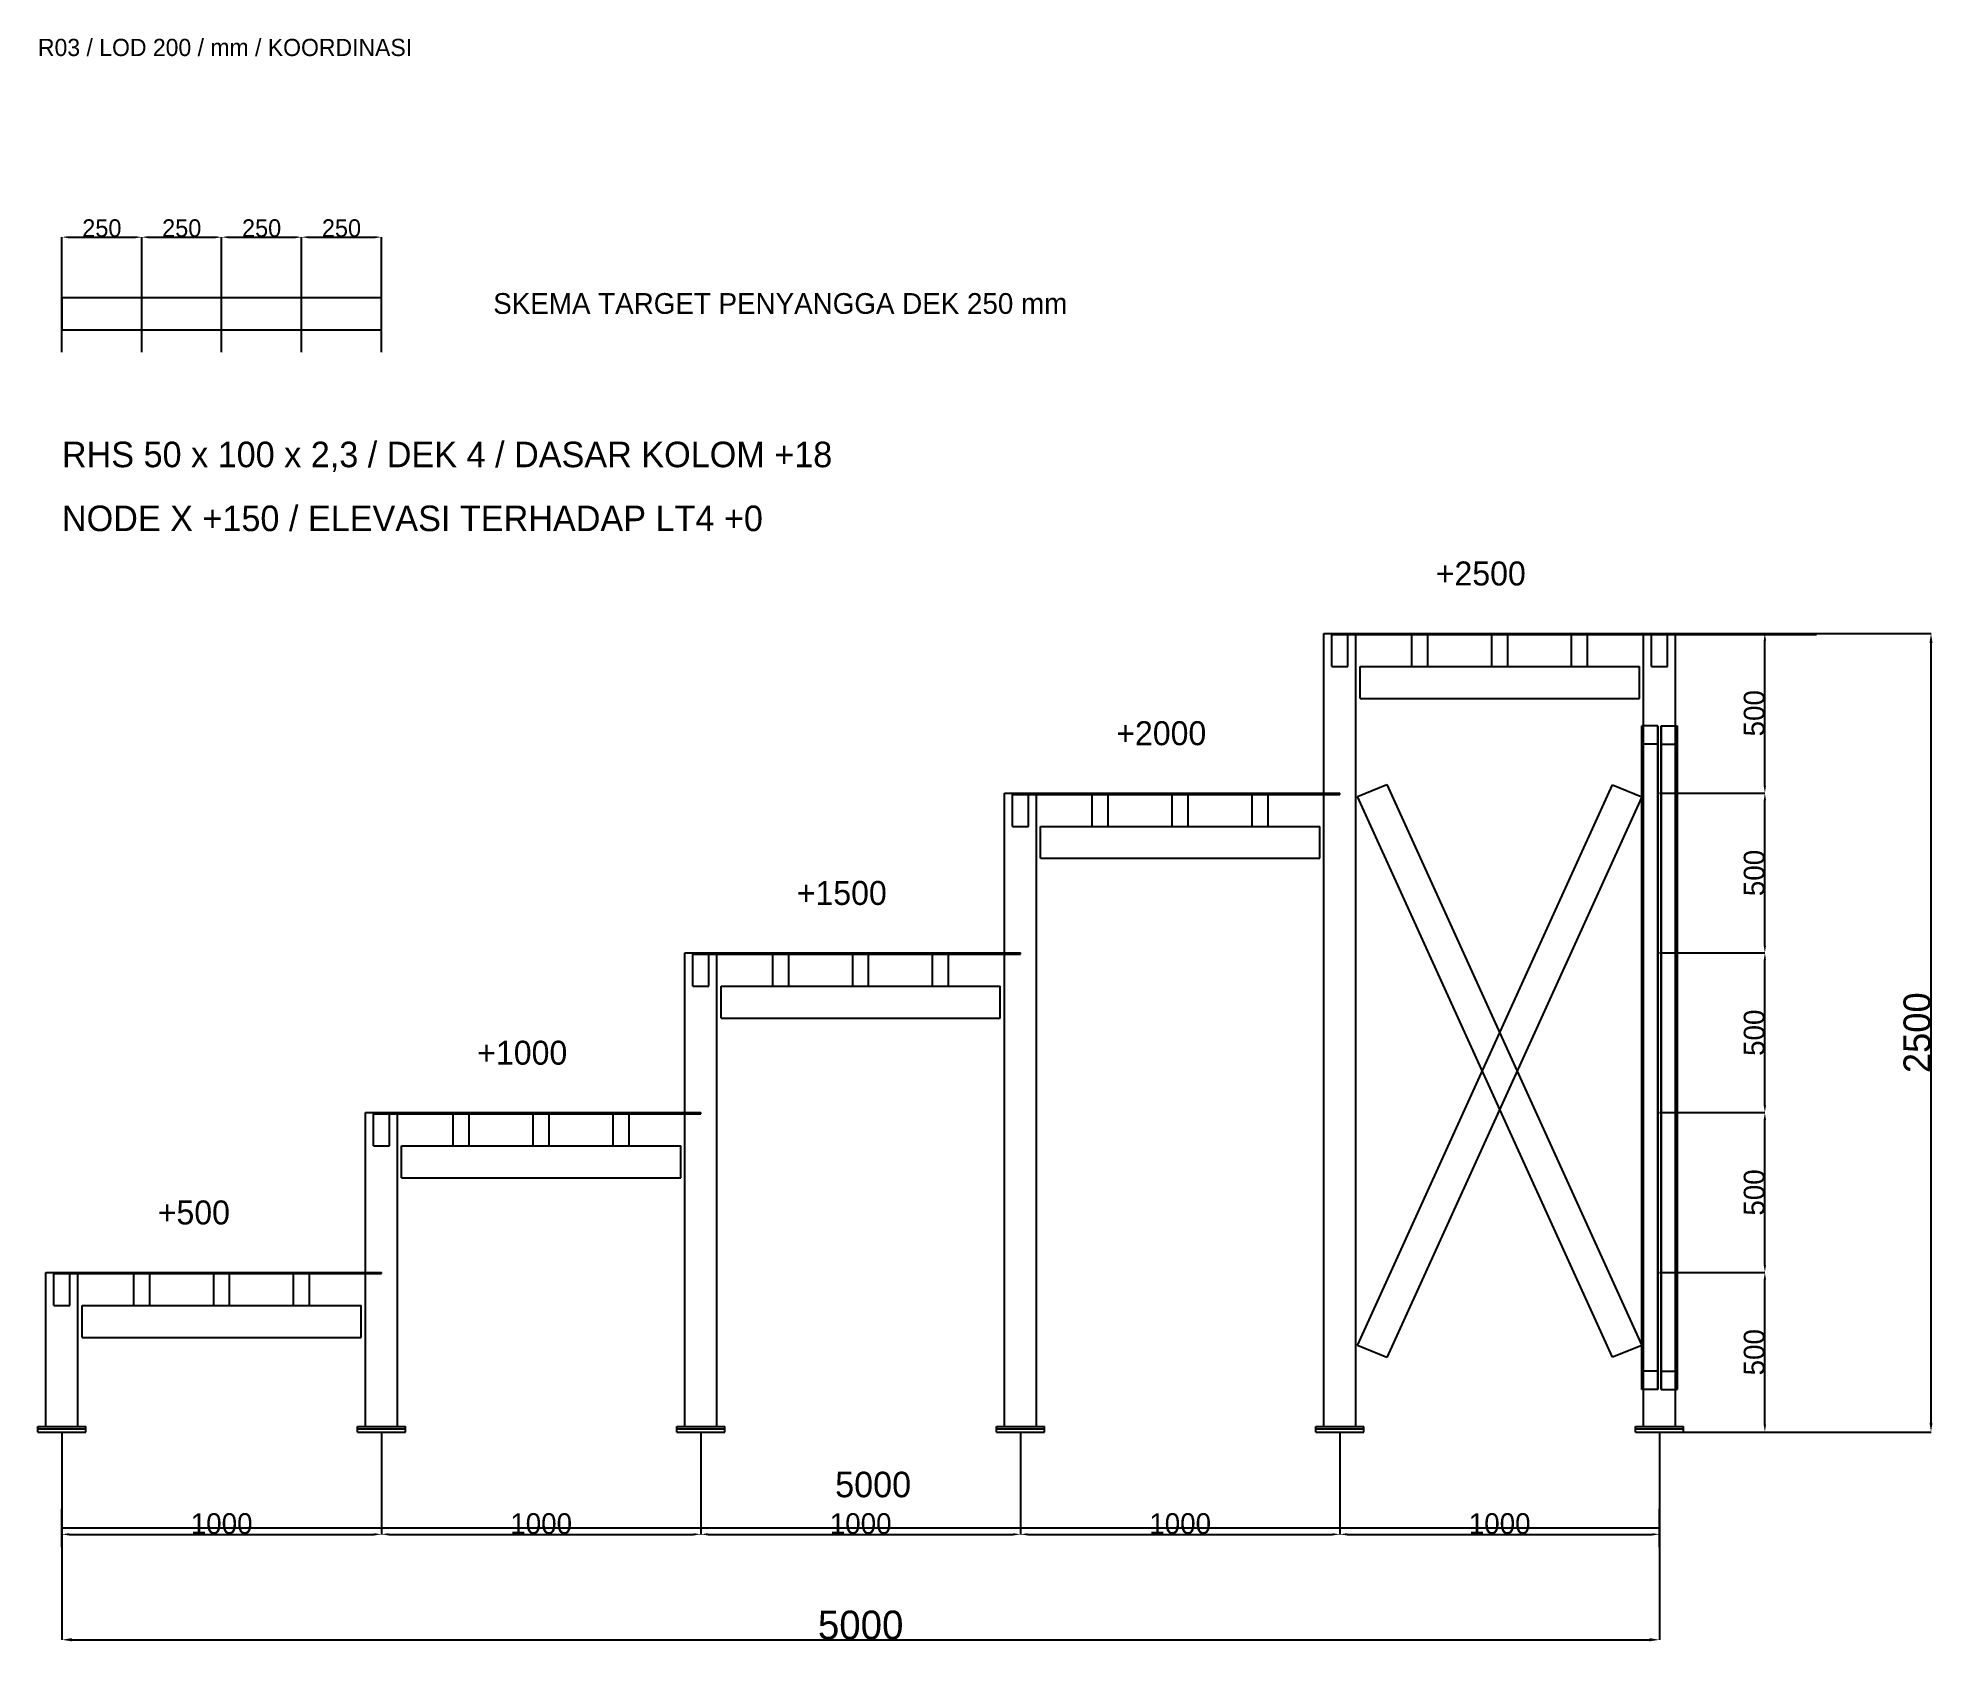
# Model space of a CAD drawing. Header units: millimetres. Extents: x -75 to 5863, y -663 to 4364.
import ezdxf

# ---------------------------------------------------------------- set-up
doc = ezdxf.new("R2010")
doc.units = ezdxf.units.MM
for name, color, linetype, true_color in [('balok', 7, 'Continuous', 0x333333), ('baseplate', 7, 'Continuous', 0x555555), ('bracing', 7, 'Continuous', 0x111111), ('dek', 7, 'Continuous', 0x444444), ('detail', 7, 'Continuous', 0x303030), ('dim', 7, 'Continuous', 0x222222), ('kolom', 7, 'Continuous', 0x111111), ('stiffener', 7, 'Continuous', 0x666666)]:
    doc.layers.add(name, color=color, linetype=linetype, true_color=true_color)
doc.dimstyles.get("Standard").update_dxf_attribs({"dimtxt": 2.5, "dimasz": 2.5, "dimexe": 1.25, "dimexo": 0.625, "dimtad": 1, "dimcen": 2.5, "dimazin": 3, "dimtfac": 1, "dimtmove": 0, "dimatfit": 3})

# ---------------------------------------------------------------- blocks, each defined once
blk = doc.blocks.new('_CLOSEDFILLED')
at = {"color": 0, "linetype": 'BYBLOCK'}
blk.add_solid([(-1, 0.16), (0, 0), (-1, -0.16)], dxfattribs=at)
blk = doc.blocks.new('*D1')
for p, q in [((0, 0), (0, -650)), ((5000, 0), (5000, -650)), ((31.5, -650), (4968.5, -650))]:
    blk.add_line(p, q)
at = {"layer": 'Defpoints'}
for p in [(0, 0), (5000, 0), (0, -650)]:
    blk.add_point(p, dxfattribs=at)
at = {"layer": 'dim', "xscale": 31.499999999999996, "yscale": 31.499999999999996, "rotation": 180}
blk.add_blockref('_CLOSEDFILLED', (0, -650), dxfattribs=at)
at = {"layer": 'dim', "xscale": 31.499999999999996, "yscale": 31.499999999999996}
blk.add_blockref('_CLOSEDFILLED', (5000, -650), dxfattribs=at)
at = {"layer": 'dim', "insert": (2500, -604.375), "char_height": 90, "attachment_point": 5}
blk.add_mtext('5000', dxfattribs=at)
blk = doc.blocks.new('*D2')
for p, q in [((0, 0), (0, -320)), ((1000, 0), (1000, -320)), ((22.75, -320), (977.25, -320))]:
    blk.add_line(p, q)
at = {"layer": 'Defpoints'}
for p in [(0, 0), (1000, 0), (0, -320)]:
    blk.add_point(p, dxfattribs=at)
at = {"layer": 'dim', "xscale": 22.75, "yscale": 22.75, "rotation": 180}
blk.add_blockref('_CLOSEDFILLED', (0, -320), dxfattribs=at)
at = {"layer": 'dim', "xscale": 22.75, "yscale": 22.75}
blk.add_blockref('_CLOSEDFILLED', (1000, -320), dxfattribs=at)
at = {"layer": 'dim', "insert": (500, -286.875), "char_height": 65, "attachment_point": 5}
blk.add_mtext('1000', dxfattribs=at)
blk = doc.blocks.new('*D3')
for p, q in [((5000, 500), (5330, 500)), ((5330, 22.75), (5330, 477.25)), ((5000, 0), (5330, 0))]:
    blk.add_line(p, q)
at = {"layer": 'Defpoints'}
for p in [(5000, 500), (5000, 0), (5330, 0)]:
    blk.add_point(p, dxfattribs=at)
at = {"layer": 'dim', "xscale": 22.75, "yscale": 22.75}
for p, rotation in [((5330, 500), 90), ((5330, 0), 270)]:
    blk.add_blockref('_CLOSEDFILLED', p, dxfattribs=dict(at, rotation=rotation))
at = {"layer": 'dim', "insert": (5296.875, 250), "char_height": 65, "attachment_point": 5, "rotation": 90}
blk.add_mtext('500', dxfattribs=at)
blk = doc.blocks.new('*D4')
for p, q in [((1000, 0), (1000, -320)), ((2000, 0), (2000, -320)), ((1022.75, -320), (1977.25, -320))]:
    blk.add_line(p, q)
at = {"layer": 'Defpoints'}
for p in [(1000, 0), (2000, 0), (1000, -320)]:
    blk.add_point(p, dxfattribs=at)
at = {"layer": 'dim', "xscale": 22.75, "yscale": 22.75, "rotation": 180}
blk.add_blockref('_CLOSEDFILLED', (1000, -320), dxfattribs=at)
at = {"layer": 'dim', "xscale": 22.75, "yscale": 22.75}
blk.add_blockref('_CLOSEDFILLED', (2000, -320), dxfattribs=at)
at = {"layer": 'dim', "insert": (1500, -286.875), "char_height": 65, "attachment_point": 5}
blk.add_mtext('1000', dxfattribs=at)
blk = doc.blocks.new('*D5')
for p, q in [((5000, 1000), (5330, 1000)), ((5330, 522.75), (5330, 977.25)), ((5000, 500), (5330, 500))]:
    blk.add_line(p, q)
at = {"layer": 'Defpoints'}
for p in [(5000, 1000), (5000, 500), (5330, 500)]:
    blk.add_point(p, dxfattribs=at)
at = {"layer": 'dim', "xscale": 22.75, "yscale": 22.75}
for p, rotation in [((5330, 1000), 90), ((5330, 500), 270)]:
    blk.add_blockref('_CLOSEDFILLED', p, dxfattribs=dict(at, rotation=rotation))
at = {"layer": 'dim', "insert": (5296.875, 750), "char_height": 65, "attachment_point": 5, "rotation": 90}
blk.add_mtext('500', dxfattribs=at)
blk = doc.blocks.new('*D6')
for p, q in [((2000, 0), (2000, -320)), ((3000, 0), (3000, -320)), ((2022.75, -320), (2977.25, -320))]:
    blk.add_line(p, q)
at = {"layer": 'Defpoints'}
for p in [(2000, 0), (3000, 0), (2000, -320)]:
    blk.add_point(p, dxfattribs=at)
at = {"layer": 'dim', "xscale": 22.75, "yscale": 22.75, "rotation": 180}
blk.add_blockref('_CLOSEDFILLED', (2000, -320), dxfattribs=at)
at = {"layer": 'dim', "xscale": 22.75, "yscale": 22.75}
blk.add_blockref('_CLOSEDFILLED', (3000, -320), dxfattribs=at)
at = {"layer": 'dim', "insert": (2500, -286.875), "char_height": 65, "attachment_point": 5}
blk.add_mtext('1000', dxfattribs=at)
blk = doc.blocks.new('*D7')
for p, q in [((5000, 1500), (5330, 1500)), ((5330, 1022.75), (5330, 1477.25)), ((5000, 1000), (5330, 1000))]:
    blk.add_line(p, q)
at = {"layer": 'Defpoints'}
for p in [(5000, 1500), (5000, 1000), (5330, 1000)]:
    blk.add_point(p, dxfattribs=at)
at = {"layer": 'dim', "xscale": 22.75, "yscale": 22.75}
for p, rotation in [((5330, 1500), 90), ((5330, 1000), 270)]:
    blk.add_blockref('_CLOSEDFILLED', p, dxfattribs=dict(at, rotation=rotation))
at = {"layer": 'dim', "insert": (5296.875, 1250), "char_height": 65, "attachment_point": 5, "rotation": 90}
blk.add_mtext('500', dxfattribs=at)
blk = doc.blocks.new('*D8')
for p, q in [((3000, 0), (3000, -320)), ((4000, 0), (4000, -320)), ((3022.75, -320), (3977.25, -320))]:
    blk.add_line(p, q)
at = {"layer": 'Defpoints'}
for p in [(3000, 0), (4000, 0), (3000, -320)]:
    blk.add_point(p, dxfattribs=at)
at = {"layer": 'dim', "xscale": 22.75, "yscale": 22.75, "rotation": 180}
blk.add_blockref('_CLOSEDFILLED', (3000, -320), dxfattribs=at)
at = {"layer": 'dim', "xscale": 22.75, "yscale": 22.75}
blk.add_blockref('_CLOSEDFILLED', (4000, -320), dxfattribs=at)
at = {"layer": 'dim', "insert": (3500, -286.875), "char_height": 65, "attachment_point": 5}
blk.add_mtext('1000', dxfattribs=at)
blk = doc.blocks.new('*D9')
for p, q in [((5000, 2000), (5330, 2000)), ((5330, 1522.75), (5330, 1977.25)), ((5000, 1500), (5330, 1500))]:
    blk.add_line(p, q)
at = {"layer": 'Defpoints'}
for p in [(5000, 2000), (5000, 1500), (5330, 1500)]:
    blk.add_point(p, dxfattribs=at)
at = {"layer": 'dim', "xscale": 22.75, "yscale": 22.75}
for p, rotation in [((5330, 2000), 90), ((5330, 1500), 270)]:
    blk.add_blockref('_CLOSEDFILLED', p, dxfattribs=dict(at, rotation=rotation))
at = {"layer": 'dim', "insert": (5296.875, 1750), "char_height": 65, "attachment_point": 5, "rotation": 90}
blk.add_mtext('500', dxfattribs=at)
blk = doc.blocks.new('*D10')
for p, q in [((4000, 0), (4000, -320)), ((5000, 0), (5000, -320)), ((4022.75, -320), (4977.25, -320))]:
    blk.add_line(p, q)
at = {"layer": 'Defpoints'}
for p in [(4000, 0), (5000, 0), (4000, -320)]:
    blk.add_point(p, dxfattribs=at)
at = {"layer": 'dim', "xscale": 22.75, "yscale": 22.75, "rotation": 180}
blk.add_blockref('_CLOSEDFILLED', (4000, -320), dxfattribs=at)
at = {"layer": 'dim', "xscale": 22.75, "yscale": 22.75}
blk.add_blockref('_CLOSEDFILLED', (5000, -320), dxfattribs=at)
at = {"layer": 'dim', "insert": (4500, -286.875), "char_height": 65, "attachment_point": 5}
blk.add_mtext('1000', dxfattribs=at)
blk = doc.blocks.new('*D11')
for p, q in [((5000, 2500), (5330, 2500)), ((5330, 2022.75), (5330, 2477.25)), ((5000, 2000), (5330, 2000))]:
    blk.add_line(p, q)
at = {"layer": 'Defpoints'}
for p in [(5000, 2500), (5000, 2000), (5330, 2000)]:
    blk.add_point(p, dxfattribs=at)
at = {"layer": 'dim', "xscale": 22.75, "yscale": 22.75}
for p, rotation in [((5330, 2500), 90), ((5330, 2000), 270)]:
    blk.add_blockref('_CLOSEDFILLED', p, dxfattribs=dict(at, rotation=rotation))
at = {"layer": 'dim', "insert": (5296.875, 2250), "char_height": 65, "attachment_point": 5, "rotation": 90}
blk.add_mtext('500', dxfattribs=at)
blk = doc.blocks.new('*D12')
for p, q in [((5000, 2500), (5850, 2500)), ((5850, 29.75), (5850, 2470.25)), ((5000, 0), (5850, 0))]:
    blk.add_line(p, q)
at = {"layer": 'Defpoints'}
for p in [(5000, 2500), (5000, 0), (5850, 0)]:
    blk.add_point(p, dxfattribs=at)
at = {"layer": 'dim', "xscale": 29.749999999999996, "yscale": 29.749999999999996}
for p, rotation in [((5850, 2500), 90), ((5850, 0), 270)]:
    blk.add_blockref('_CLOSEDFILLED', p, dxfattribs=dict(at, rotation=rotation))
at = {"layer": 'dim', "insert": (5806.875, 1250), "char_height": 85, "attachment_point": 5, "rotation": 90}
blk.add_mtext('2500', dxfattribs=at)
blk = doc.blocks.new('*D13')
for p, q in [((0, 3550), (0, 3740)), ((19.25, 3740), (230.75, 3740)), ((250, 3550), (250, 3740))]:
    blk.add_line(p, q)
at = {"layer": 'Defpoints'}
for p in [(0, 3740), (0, 3550), (250, 3550)]:
    blk.add_point(p, dxfattribs=at)
at = {"layer": 'dim', "xscale": 19.25, "yscale": 19.25, "rotation": 180}
blk.add_blockref('_CLOSEDFILLED', (0, 3740), dxfattribs=at)
at = {"layer": 'dim', "xscale": 19.25, "yscale": 19.25}
blk.add_blockref('_CLOSEDFILLED', (250, 3740), dxfattribs=at)
at = {"layer": 'dim', "insert": (125, 3768.125), "char_height": 55, "attachment_point": 5}
blk.add_mtext('250', dxfattribs=at)
blk = doc.blocks.new('*D14')
for p, q in [((250, 3550), (250, 3740)), ((269.25, 3740), (480.75, 3740)), ((500, 3550), (500, 3740))]:
    blk.add_line(p, q)
at = {"layer": 'Defpoints'}
for p in [(250, 3740), (250, 3550), (500, 3550)]:
    blk.add_point(p, dxfattribs=at)
at = {"layer": 'dim', "xscale": 19.25, "yscale": 19.25, "rotation": 180}
blk.add_blockref('_CLOSEDFILLED', (250, 3740), dxfattribs=at)
at = {"layer": 'dim', "xscale": 19.25, "yscale": 19.25}
blk.add_blockref('_CLOSEDFILLED', (500, 3740), dxfattribs=at)
at = {"layer": 'dim', "insert": (375, 3768.125), "char_height": 55, "attachment_point": 5}
blk.add_mtext('250', dxfattribs=at)
blk = doc.blocks.new('*D15')
for p, q in [((500, 3550), (500, 3740)), ((519.25, 3740), (730.75, 3740)), ((750, 3550), (750, 3740))]:
    blk.add_line(p, q)
at = {"layer": 'Defpoints'}
for p in [(500, 3740), (500, 3550), (750, 3550)]:
    blk.add_point(p, dxfattribs=at)
at = {"layer": 'dim', "xscale": 19.25, "yscale": 19.25, "rotation": 180}
blk.add_blockref('_CLOSEDFILLED', (500, 3740), dxfattribs=at)
at = {"layer": 'dim', "xscale": 19.25, "yscale": 19.25}
blk.add_blockref('_CLOSEDFILLED', (750, 3740), dxfattribs=at)
at = {"layer": 'dim', "insert": (625, 3768.125), "char_height": 55, "attachment_point": 5}
blk.add_mtext('250', dxfattribs=at)
blk = doc.blocks.new('*D16')
for p, q in [((750, 3550), (750, 3740)), ((769.25, 3740), (980.75, 3740)), ((1000, 3550), (1000, 3740))]:
    blk.add_line(p, q)
at = {"layer": 'Defpoints'}
for p in [(750, 3740), (750, 3550), (1000, 3550)]:
    blk.add_point(p, dxfattribs=at)
at = {"layer": 'dim', "xscale": 19.25, "yscale": 19.25, "rotation": 180}
blk.add_blockref('_CLOSEDFILLED', (750, 3740), dxfattribs=at)
at = {"layer": 'dim', "xscale": 19.25, "yscale": 19.25}
blk.add_blockref('_CLOSEDFILLED', (1000, 3740), dxfattribs=at)
at = {"layer": 'dim', "insert": (875, 3768.125), "char_height": 55, "attachment_point": 5}
blk.add_mtext('250', dxfattribs=at)

msp = doc.modelspace()

# ---------------------------------------------------------------- linework, layer by layer
at = {"layer": 'balok'}
for p, q in [((3975.01, 2495.99), (4025.01, 2495.99)), ((3975.01, 2395.99), (3975.01, 2495.99)), ((4025.01, 2395.99), (4025.01, 2495.99)), ((4975.12, 2496), (5025.12, 2496)), ((4975.12, 2396), (4975.12, 2496)), ((5025.12, 2396), (5025.12, 2496)), ((3975.01, 2395.99), (4025.01, 2395.99)), ((4975.12, 2396), (5025.12, 2396)), ((2975, 1995.99), (3025, 1995.99)), ((2975, 1895.99), (2975, 1995.99)), ((3025, 1895.99), (3025, 1995.99)), ((2975, 1895.99), (3025, 1895.99)), ((1975.01, 1496), (2025.01, 1496)), ((1975.01, 1396), (1975.01, 1496)), ((2025.01, 1396), (2025.01, 1496)), ((1975.01, 1396), (2025.01, 1396)), ((974.99, 995.98), (1024.99, 995.98)), ((974.99, 895.98), (974.99, 995.98)), ((1024.99, 895.98), (1024.99, 995.98)), ((974.99, 895.98), (1024.99, 895.98)), ((-25, 495.98), (25, 495.98)), ((-25, 395.98), (-25, 495.98)), ((25, 395.98), (25, 495.98)), ((-25, 395.98), (25, 395.98))]:
    msp.add_line(p, q, dxfattribs=at)
at = {"layer": 'baseplate'}
for p, q in [((-75.01, 18), (75.01, 18)), ((-75.01, 10), (-75.01, 18)), ((-75.01, 10), (75.01, 10)), ((-75.01, 0), (-75.01, 10)), ((-75.01, 0), (75.01, 0)), ((75.01, 10), (75.01, 18)), ((75.01, 0), (75.01, 10)), ((924.98, 18), (1075, 18)), ((924.98, 10), (924.98, 18)), ((924.98, 10), (1075, 10)), ((924.98, 0), (924.98, 10)), ((924.98, 0), (1075, 0)), ((1075, 10), (1075, 18)), ((1075, 0), (1075, 10)), ((1925, 18), (2075.02, 18)), ((1925, 10), (1925, 18)), ((1925, 10), (2075.02, 10)), ((1925, 0), (1925, 10)), ((1925, 0), (2075.02, 0)), ((2075.02, 10), (2075.02, 18)), ((2075.02, 0), (2075.02, 10)), ((2924.98, 18), (3075.01, 18)), ((2924.98, 10), (2924.98, 18)), ((2924.98, 10), (3075.01, 10)), ((2924.98, 0), (2924.98, 10)), ((2924.98, 0), (3075.01, 0)), ((3075.01, 10), (3075.01, 18)), ((3075.01, 0), (3075.01, 10)), ((3925, 18), (4075.03, 18)), ((3925, 10), (3925, 18)), ((3925, 10), (4075.03, 10)), ((3925, 0), (3925, 10)), ((3925, 0), (4075.03, 0)), ((4075.03, 10), (4075.03, 18)), ((4075.03, 0), (4075.03, 10)), ((4924.99, 18), (5075.01, 18)), ((4924.99, 10), (4924.99, 18)), ((4924.99, 10), (5075.01, 10)), ((4924.99, 0), (4924.99, 10)), ((4924.99, 0), (5075.01, 0)), ((5075.01, 10), (5075.01, 18)), ((5075.01, 0), (5075.01, 10))]:
    msp.add_line(p, q, dxfattribs=at)
at = {"layer": 'bracing'}
for p, q in [((4945, 191.2), (4945, 2210.36)), ((4945, 2210.36), (4945, 2153.32)), ((4995, 2210.36), (4945, 2210.36)), ((4995, 191.2), (4995, 2210.36)), ((4995, 2210.36), (4995, 2153.32)), ((5005, 191.2), (5005, 2210.36)), ((5005, 2210.36), (5005, 2153.32)), ((5005, 2210.36), (5055, 2210.36)), ((5055, 191.2), (5055, 2210.36)), ((5055, 2210.36), (5055, 2153.32)), ((4945, 2153.32), (4945, 133.21)), ((4995, 2153.32), (4945, 2153.32)), ((4995, 2153.32), (4995, 133.21)), ((5005, 2153.32), (5005, 133.21)), ((5005, 2153.32), (5055, 2153.32)), ((5055, 2153.32), (5055, 133.21)), ((4055.13, 271.12), (4852.84, 2026)), ((4055.25, 1989.25), (4147.16, 2026.43)), ((4147.16, 2026.43), (4944.87, 271.55)), ((4852.84, 2026), (4944.75, 1988.81)), ((4852.96, 234.37), (4055.25, 1989.25)), ((4944.75, 1988.81), (4147.04, 233.94)), ((4147.04, 233.94), (4055.13, 271.12)), ((4944.87, 271.55), (4852.96, 234.37)), ((4945, 133.21), (4945, 191.2)), ((4995, 191.2), (4945, 191.2)), ((4995, 133.21), (4995, 191.2)), ((5005, 133.21), (5005, 191.2)), ((5005, 191.2), (5055, 191.2)), ((5055, 133.21), (5055, 191.2)), ((4995, 133.21), (4945, 133.21)), ((5005, 133.21), (5055, 133.21))]:
    msp.add_line(p, q, dxfattribs=at)
at = {"layer": 'dek'}
for p, q in [((4000.01, 2500), (5000, 2500)), ((4000.01, 2496), (4000.01, 2500)), ((4000.01, 2496), (5000, 2496)), ((5000, 2500), (5492.01, 2500)), ((5000, 2496), (5000, 2500)), ((5000, 2496), (5492.01, 2496)), ((5492.01, 2496), (5492.01, 2500)), ((3000, 2000.01), (4000.01, 2000.01)), ((3000, 1996.01), (3000, 2000.01)), ((3000, 1996.01), (4000.01, 1996.01)), ((4000.01, 1996.01), (4000.01, 2000.01)), ((2000.01, 1500.01), (3000, 1500.01)), ((2000.01, 1496.01), (2000.01, 1500.01)), ((2000.01, 1496.01), (3000, 1496.01)), ((3000, 1496.01), (3000, 1500.01)), ((999.99, 999.99), (1999.98, 999.99)), ((999.99, 995.99), (999.99, 999.99)), ((999.99, 995.99), (1999.98, 995.99)), ((1999.98, 995.99), (1999.98, 999.99)), ((0, 499.99), (999.99, 499.99)), ((0, 495.99), (0, 499.99)), ((0, 495.99), (999.99, 495.99)), ((999.99, 495.99), (999.99, 499.99))]:
    msp.add_line(p, q, dxfattribs=at)
at = {"layer": 'detail'}
for p, q in [((1000, 3550), (0, 3550)), ((0, 3550), (0, 3450)), ((0, 3380), (0, 3550)), ((250, 3380), (250, 3550)), ((500, 3380), (500, 3550)), ((750, 3380), (750, 3550)), ((1000, 3450), (1000, 3550)), ((1000, 3380), (1000, 3550)), ((0, 3450), (1000, 3450))]:
    msp.add_line(p, q, dxfattribs=at)
at = {"layer": 'dim'}
for p, q in [((0, -360), (0, -240)), ((5000, -360), (5000, -240)), ((0, -300), (5000, -300))]:
    msp.add_line(p, q, dxfattribs=at)
at = {"layer": 'kolom'}
for p, q in [((3950.01, 2499.99), (4050.01, 2499.99)), ((3950.01, 18), (3950.01, 2499.99)), ((4050.01, 18), (4050.01, 2499.99)), ((4950, 2499.99), (5050, 2499.99)), ((4950, 18), (4950, 2499.99)), ((5050, 18), (5050, 2499.99)), ((2950, 1999.99), (3050, 1999.99)), ((2950, 18), (2950, 1999.99)), ((3050, 18), (3050, 1999.99)), ((1950.01, 1500), (2050.01, 1500)), ((1950.01, 18), (1950.01, 1500)), ((2050.01, 18), (2050.01, 1500)), ((949.99, 1000.01), (1049.99, 1000.01)), ((949.99, 18), (949.99, 1000.01)), ((1049.99, 18), (1049.99, 1000.01)), ((-50, 500.01), (50, 500.01)), ((-50, 18), (-50, 500.01)), ((50, 18), (50, 500.01)), ((-50, 18), (50, 18)), ((949.99, 18), (1049.99, 18)), ((1950.01, 18), (2050.01, 18)), ((2950, 18), (3050, 18)), ((3950.01, 18), (4050.01, 18)), ((4950, 18), (5050, 18))]:
    msp.add_line(p, q, dxfattribs=at)
at = {"layer": 'stiffener'}
for p, q in [((4225.01, 2495.99), (4275.01, 2495.99)), ((4225.01, 2395.99), (4225.01, 2495.99)), ((4275.01, 2395.99), (4275.01, 2495.99)), ((4475.01, 2495.99), (4525.01, 2495.99)), ((4475.01, 2395.99), (4475.01, 2495.99)), ((4525.01, 2395.99), (4525.01, 2495.99)), ((4725.01, 2495.99), (4775.01, 2495.99)), ((4725.01, 2395.99), (4725.01, 2495.99)), ((4775.01, 2395.99), (4775.01, 2495.99)), ((4063.1, 2396), (4937.1, 2396)), ((4063.1, 2296), (4063.1, 2396)), ((4225.01, 2395.99), (4275.01, 2395.99)), ((4475.01, 2395.99), (4525.01, 2395.99)), ((4725.01, 2395.99), (4775.01, 2395.99)), ((4937.1, 2296), (4937.1, 2396)), ((4063.1, 2296), (4937.1, 2296)), ((3224.99, 1995.99), (3274.99, 1995.99)), ((3224.99, 1895.99), (3224.99, 1995.99)), ((3274.99, 1895.99), (3274.99, 1995.99)), ((3474.99, 1995.99), (3524.99, 1995.99)), ((3474.99, 1895.99), (3474.99, 1995.99)), ((3524.99, 1895.99), (3524.99, 1995.99)), ((3724.99, 1995.99), (3774.99, 1995.99)), ((3724.99, 1895.99), (3724.99, 1995.99)), ((3774.99, 1895.99), (3774.99, 1995.99)), ((3063.05, 1896), (3937.05, 1896)), ((3063.05, 1796), (3063.05, 1896)), ((3224.99, 1895.99), (3274.99, 1895.99)), ((3474.99, 1895.99), (3524.99, 1895.99)), ((3724.99, 1895.99), (3774.99, 1895.99)), ((3937.05, 1796), (3937.05, 1896)), ((3063.05, 1796), (3937.05, 1796)), ((2225, 1495.97), (2275, 1495.97)), ((2225, 1395.97), (2225, 1495.97)), ((2275, 1395.97), (2275, 1495.97)), ((2475, 1495.97), (2525, 1495.97)), ((2475, 1395.97), (2475, 1495.97)), ((2525, 1395.97), (2525, 1495.97)), ((2725, 1495.97), (2775, 1495.97)), ((2725, 1395.97), (2725, 1495.97)), ((2775, 1395.97), (2775, 1495.97)), ((2063, 1396), (2937, 1396)), ((2063, 1296), (2063, 1396)), ((2225, 1395.97), (2275, 1395.97)), ((2475, 1395.97), (2525, 1395.97)), ((2725, 1395.97), (2775, 1395.97)), ((2937, 1296), (2937, 1396)), ((2063, 1296), (2937, 1296)), ((1224.98, 995.98), (1274.98, 995.98)), ((1224.98, 895.98), (1224.98, 995.98)), ((1274.98, 895.98), (1274.98, 995.98)), ((1474.98, 995.98), (1524.98, 995.98)), ((1474.98, 895.98), (1474.98, 995.98)), ((1524.98, 895.98), (1524.98, 995.98)), ((1724.98, 995.98), (1774.98, 995.98)), ((1724.98, 895.98), (1724.98, 995.98)), ((1774.98, 895.98), (1774.98, 995.98)), ((1062.95, 896), (1936.95, 896)), ((1062.95, 796), (1062.95, 896)), ((1224.98, 895.98), (1274.98, 895.98)), ((1474.98, 895.98), (1524.98, 895.98)), ((1724.98, 895.98), (1774.98, 895.98)), ((1936.95, 796), (1936.95, 896)), ((1062.95, 796), (1936.95, 796)), ((225, 495.98), (275, 495.98)), ((225, 395.98), (225, 495.98)), ((275, 395.98), (275, 495.98)), ((475, 495.98), (525, 495.98)), ((475, 395.98), (475, 495.98)), ((525, 395.98), (525, 495.98)), ((725, 495.98), (775, 495.98)), ((725, 395.98), (725, 495.98)), ((775, 395.98), (775, 495.98)), ((62.9, 396), (936.9, 396)), ((62.9, 296), (62.9, 396)), ((225, 395.98), (275, 395.98)), ((475, 395.98), (525, 395.98)), ((725, 395.98), (775, 395.98)), ((936.9, 296), (936.9, 396)), ((62.9, 296), (936.9, 296))]:
    msp.add_line(p, q, dxfattribs=at)

# ---------------------------------------------------------------- texts
at = {"layer": 'dim'}
for s, height, p in [('R03 / LOD 200 / mm / KOORDINASI', 53.78409, (-75.01, 4307)), ('SKEMA TARGET PENYANGGA DEK 250 mm', 65, (1350, 3500)), ('RHS 50 x 100 x 2,3 / DEK 4 / DASAR KOLOM +18', 80, (0, 3020)), ('NODE X +150 / ELEVASI TERHADAP LT4 +0', 80, (0, 2820)), ('+2500', 75, (4300, 2650)), ('+2000', 75, (3300, 2150)), ('+1500', 75, (2300, 1650)), ('+1000', 75, (1300, 1150)), ('+500', 75, (300, 650)), ('5000', 80, (2420, -204))]:
    msp.add_text(s, height=height, dxfattribs=at).set_placement(p)

# ---------------------------------------------------------------- dimensions: what is measured, and where the dimension line sits
for base, p1, p2, text, override, picture, middle in [((0, 3740), (0, 3550), (250, 3550), '250', {"dimtxt": 55, "dimasz": 19.25, "dimtad": 1}, '*D13', (125, 3768.125)), ((250, 3740), (250, 3550), (500, 3550), '250', {"dimtxt": 55, "dimasz": 19.25, "dimtad": 1}, '*D14', (375, 3768.125)), ((500, 3740), (500, 3550), (750, 3550), '250', {"dimtxt": 55, "dimasz": 19.25, "dimtad": 1}, '*D15', (625, 3768.125)), ((750, 3740), (750, 3550), (1000, 3550), '250', {"dimtxt": 55, "dimasz": 19.25, "dimtad": 1}, '*D16', (875, 3768.125)), ((0, -650), (0, 0), (5000, 0), '5000', {"dimtxt": 90, "dimasz": 31.5, "dimtad": 1}, '*D1', (2500, -604.375)), ((0, -320), (0, 0), (1000, 0), '1000', {"dimtxt": 65, "dimasz": 22.75, "dimtad": 1}, '*D2', (500, -286.875)), ((1000, -320), (1000, 0), (2000, 0), '1000', {"dimtxt": 65, "dimasz": 22.75, "dimtad": 1}, '*D4', (1500, -286.875)), ((2000, -320), (2000, 0), (3000, 0), '1000', {"dimtxt": 65, "dimasz": 22.75, "dimtad": 1}, '*D6', (2500, -286.875)), ((3000, -320), (3000, 0), (4000, 0), '1000', {"dimtxt": 65, "dimasz": 22.75, "dimtad": 1}, '*D8', (3500, -286.875)), ((4000, -320), (4000, 0), (5000, 0), '1000', {"dimtxt": 65, "dimasz": 22.75, "dimtad": 1}, '*D10', (4500, -286.875))]:
    dim = msp.add_linear_dim(base=base, p1=p1, p2=p2, text=text, dimstyle='Standard', override=override, dxfattribs=at)
    dim.commit()
    dim.dimension.update_dxf_attribs({"geometry": picture, "text_midpoint": middle})
for base, p1, p2, text, override, picture, middle in [((5330, 2000), (5000, 2000), (5000, 2500), '500', {"dimtxt": 65, "dimasz": 22.75, "dimtad": 1}, '*D11', (5296.875, 2250)), ((5850, 0), (5000, 0), (5000, 2500), '2500', {"dimtxt": 85, "dimasz": 29.75, "dimtad": 1}, '*D12', (5806.875, 1250)), ((5330, 1500), (5000, 1500), (5000, 2000), '500', {"dimtxt": 65, "dimasz": 22.75, "dimtad": 1}, '*D9', (5296.875, 1750)), ((5330, 1000), (5000, 1000), (5000, 1500), '500', {"dimtxt": 65, "dimasz": 22.75, "dimtad": 1}, '*D7', (5296.875, 1250)), ((5330, 500), (5000, 500), (5000, 1000), '500', {"dimtxt": 65, "dimasz": 22.75, "dimtad": 1}, '*D5', (5296.875, 750)), ((5330, 0), (5000, 0), (5000, 500), '500', {"dimtxt": 65, "dimasz": 22.75, "dimtad": 1}, '*D3', (5296.875, 250))]:
    dim = msp.add_linear_dim(base=base, p1=p1, p2=p2, angle=90, text=text, dimstyle='Standard', override=override, dxfattribs=at)
    dim.commit()
    dim.dimension.update_dxf_attribs({"geometry": picture, "text_midpoint": middle})

doc.saveas('drawing.dxf')
